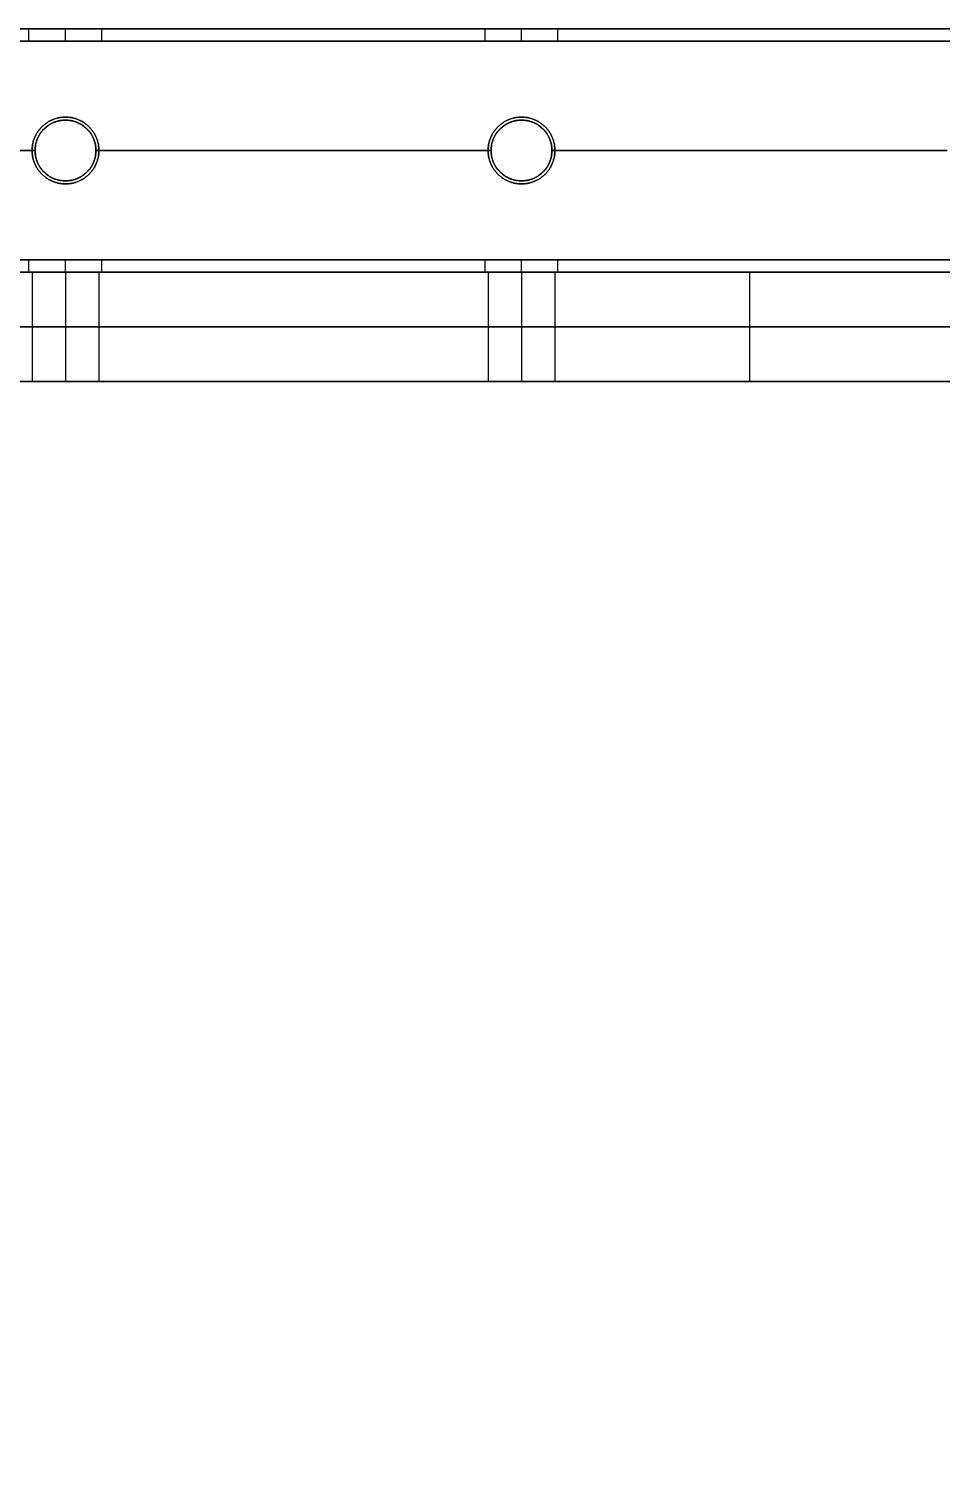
# Model space of a CAD drawing. Header units: millimetres. Extents: x -6529 to 809, y -8611 to 207.
# Drawn here: x -117.5 to 32.5, y -7533.3 to -7295 of the extents above; entities that cross this region are included whole.
import ezdxf

# ---------------------------------------------------------------- set-up
doc = ezdxf.new("R2010")
doc.units = ezdxf.units.MM
doc.header["$MEASUREMENT"] = 0
doc.layers.add('platen', color=7, linetype='Continuous', true_color=0x007f00)
doc.layers.add('staal', color=5, linetype='Continuous', true_color=0x0000ff)

# ---------------------------------------------------------------- blocks, each defined once
blk = doc.blocks.new('plaat base')
at = {"layer": 'platen'}
for p, q in [((395.5, 43.5), (395.5, 43.5, 18)), ((470.5, 43.5), (470.5, 43.5, 18)), ((390, 38), (390, 38, 18)), ((401, 38), (401, 38, 18)), ((465, 38), (465, 38, 18)), ((476, 38), (476, 38, 18)), ((395.5, 32.5), (395.5, 32.5, 18)), ((470.5, 32.5), (470.5, 32.5, 18)), ((58, -600), (1258, -600)), ((58, -600, 18), (1258, -600, 18))]:
    blk.add_line(p, q, dxfattribs=at)
for points in [[(658, 58), (508, 58), (358, 58)], [(658, 58, 18), (508, 58, 18), (358, 58, 18)], [(658, 58, 9), (508, 58, 9), (358, 58, 9)], [(508, 58), (508, 58, 9), (508, 58, 18)], [(358, -1200), (508, -1200), (658, -1200)], [(358, -1200, 18), (508, -1200, 18), (658, -1200, 18)], [(358, -1200, 9), (508, -1200, 9), (658, -1200, 9)], [(508, -1200), (508, -1200, 9), (508, -1200, 18)]]:
    blk.add_open_spline(points, degree=2, dxfattribs=at)
for points in [[(395.5, 43.5), (401, 43.5), (401, 38), (401, 32.5), (395.5, 32.5), (390, 32.5), (390, 38), (390, 43.5), (395.5, 43.5)], [(395.5, 43.5, 18), (401, 43.5, 18), (401, 38, 18), (401, 32.5, 18), (395.5, 32.5, 18), (390, 32.5, 18), (390, 38, 18), (390, 43.5, 18), (395.5, 43.5, 18)], [(470.5, 43.5), (476, 43.5), (476, 38), (476, 32.5), (470.5, 32.5), (465, 32.5), (465, 38), (465, 43.5), (470.5, 43.5)], [(470.5, 43.5, 18), (476, 43.5, 18), (476, 38, 18), (476, 32.5, 18), (470.5, 32.5, 18), (465, 32.5, 18), (465, 38, 18), (465, 43.5, 18), (470.5, 43.5, 18)]]:
    blk.add_rational_spline(points, [1, 0.707106781187, 1, 0.707106781187, 1, 0.707106781187, 1, 0.707106781187, 1], degree=2, knots=[-31.415927, -31.415927, -31.415927, -23.561945, -23.561945, -15.707963, -15.707963, -7.853982, -7.853982, 0, 0, 0], dxfattribs=at)
blk = doc.blocks.new('plaat laag')
at = {"layer": 'platen'}
for p, q in [((-2.78, -840, 638), (15.22, -840.05, 638)), ((-2.8, -845.5, 643.5), (15.2, -845.55, 643.5)), ((-2.8, -845.5, 632.5), (15.2, -845.55, 632.5)), ((-2.81, -851, 638), (15.19, -851.05, 638)), ((-3.02, -914.99, 638), (14.97, -915.05, 638)), ((-3.04, -920.49, 643.5), (14.96, -920.55, 643.5)), ((-3.04, -920.49, 632.5), (14.96, -920.55, 632.5)), ((-3.06, -925.99, 638), (14.94, -926.05, 638))]:
    blk.add_line(p, q, dxfattribs=at)
for points in [[(-0.19, -58, 300), (-2.18, -658, 300), (-4.16, -1257.99, 300)], [(17.81, -58.06, 300), (15.82, -658.06, 300), (13.84, -1258.05, 300)], [(-2.18, -658, 658), (-2.67, -808, 658), (-3.17, -957.99, 658)], [(-3.17, -957.99), (-2.67, -808), (-2.18, -658)], [(6.82, -658.03, 658), (6.33, -808.03, 658), (5.83, -958.02, 658)], [(5.83, -958.02), (6.33, -808.03), (6.82, -658.03)], [(15.82, -658.06, 658), (15.33, -808.06, 658), (14.83, -958.05, 658)], [(14.83, -958.05), (15.33, -808.06), (15.82, -658.06)], [(-2.67, -808, 658), (6.33, -808.03, 658), (15.33, -808.06, 658)], [(-2.67, -808), (6.33, -808.03), (15.33, -808.06)]]:
    blk.add_open_spline(points, degree=2, dxfattribs=at)
for points in [[(-2.8, -845.5, 643.5), (-2.78, -840, 643.5), (-2.78, -840, 638), (-2.78, -840, 632.5), (-2.8, -845.5, 632.5), (-2.81, -851, 632.5), (-2.81, -851, 638), (-2.81, -851, 643.5), (-2.8, -845.5, 643.5)], [(15.2, -845.55, 643.5), (15.22, -840.05, 643.5), (15.22, -840.05, 638), (15.22, -840.05, 632.5), (15.2, -845.55, 632.5), (15.19, -851.05, 632.5), (15.19, -851.05, 638), (15.19, -851.05, 643.5), (15.2, -845.55, 643.5)], [(-3.04, -920.49, 643.5), (-3.02, -914.99, 643.5), (-3.02, -914.99, 638), (-3.02, -914.99, 632.5), (-3.04, -920.49, 632.5), (-3.06, -925.99, 632.5), (-3.06, -925.99, 638), (-3.06, -925.99, 643.5), (-3.04, -920.49, 643.5)], [(14.96, -920.55, 643.5), (14.97, -915.05, 643.5), (14.97, -915.05, 638), (14.97, -915.05, 632.5), (14.96, -920.55, 632.5), (14.94, -926.05, 632.5), (14.94, -926.05, 638), (14.94, -926.05, 643.5), (14.96, -920.55, 643.5)]]:
    blk.add_rational_spline(points, [1, 0.707106781187, 1, 0.707106781187, 1, 0.707106781187, 1, 0.707106781187, 1], degree=2, knots=[-31.415927, -31.415927, -31.415927, -23.561945, -23.561945, -15.707963, -15.707963, -7.853982, -7.853982, 0, 0, 0], dxfattribs=at)
blk = doc.blocks.new('top plaat')
at = {"layer": 'platen'}
for p, q in [((395.5, 25.5), (395.5, 25.5, 18)), ((470.5, 25.5), (470.5, 25.5, 18)), ((390, 20), (390, 20, 18)), ((401, 20), (401, 20, 18)), ((465, 20), (465, 20, 18)), ((476, 20), (476, 20, 18)), ((395.5, 14.5), (395.5, 14.5, 18)), ((470.5, 14.5), (470.5, 14.5, 18))]:
    blk.add_line(p, q, dxfattribs=at)
for points in [[(658, 40), (349, 40), (40, 40)], [(658, 40, 18), (349, 40, 18), (40, 40, 18)], [(658, 40, 9), (349, 40, 9), (40, 40, 9)]]:
    blk.add_open_spline(points, degree=2, dxfattribs=at)
for points, knots in [([(395.5, 25.5), (401, 25.5), (401, 20), (401, 14.5), (395.5, 14.5), (390, 14.5), (390, 20), (390, 25.5), (395.5, 25.5)], [-31.415927, -31.415927, -31.415927, -23.561945, -23.561945, -15.707963, -15.707963, -7.853982, -7.853982, 0, 0, 0]), ([(395.5, 25.5, 18), (401, 25.5, 18), (401, 20, 18), (401, 14.5, 18), (395.5, 14.5, 18), (390, 14.5, 18), (390, 20, 18), (390, 25.5, 18), (395.5, 25.5, 18)], [-31.415927, -31.415927, -31.415927, -23.561945, -23.561945, -15.707963, -15.707963, -7.853982, -7.853982, 0, 0, 0]), ([(395.5, 25.5, 9), (390, 25.5, 9), (390, 20, 9), (390, 14.5, 9), (395.5, 14.5, 9), (401, 14.5, 9), (401, 20, 9), (401, 25.5, 9), (395.5, 25.5, 9)], [0, 0, 0, 7.853982, 7.853982, 15.707963, 15.707963, 23.561945, 23.561945, 31.415927, 31.415927, 31.415927]), ([(470.5, 25.5), (476, 25.5), (476, 20), (476, 14.5), (470.5, 14.5), (465, 14.5), (465, 20), (465, 25.5), (470.5, 25.5)], [-31.415927, -31.415927, -31.415927, -23.561945, -23.561945, -15.707963, -15.707963, -7.853982, -7.853982, 0, 0, 0]), ([(470.5, 25.5, 18), (476, 25.5, 18), (476, 20, 18), (476, 14.5, 18), (470.5, 14.5, 18), (465, 14.5, 18), (465, 20, 18), (465, 25.5, 18), (470.5, 25.5, 18)], [-31.415927, -31.415927, -31.415927, -23.561945, -23.561945, -15.707963, -15.707963, -7.853982, -7.853982, 0, 0, 0]), ([(470.5, 25.5, 9), (465, 25.5, 9), (465, 20, 9), (465, 14.5, 9), (470.5, 14.5, 9), (476, 14.5, 9), (476, 20, 9), (476, 25.5, 9), (470.5, 25.5, 9)], [0, 0, 0, 7.853982, 7.853982, 15.707963, 15.707963, 23.561945, 23.561945, 31.415927, 31.415927, 31.415927])]:
    blk.add_rational_spline(points, [1, 0.707106781187, 1, 0.707106781187, 1, 0.707106781187, 1, 0.707106781187, 1], degree=2, knots=knots, dxfattribs=at)

msp = doc.modelspace()

# ---------------------------------------------------------------- linework, layer by layer
at = {"layer": 'staal'}
for p, q in [((-117.47, -7297, 1972), (-117.47, -7295, 1972)), ((-117.47, -7297, 20), (-117.47, -7295, 20)), ((-117.47, -7297, 696), (-117.47, -7295, 696)), ((-111.47, -7297, 1978), (-111.47, -7295, 1978)), ((-111.47, -7297, 1966), (-111.47, -7295, 1966)), ((-111.47, -7297, 26), (-111.47, -7295, 26)), ((-111.47, -7297, 14), (-111.47, -7295, 14)), ((-111.47, -7297, 702), (-111.47, -7295, 702)), ((-111.47, -7297, 690), (-111.47, -7295, 690)), ((-105.47, -7297, 1972), (-105.47, -7295, 1972)), ((-105.47, -7297, 20), (-105.47, -7295, 20)), ((-105.47, -7297, 696), (-105.47, -7295, 696)), ((-42.47, -7297, 1972), (-42.47, -7295, 1972)), ((-42.47, -7297, 20), (-42.47, -7295, 20)), ((-42.47, -7297, 696), (-42.47, -7295, 696)), ((-36.47, -7297, 1978), (-36.47, -7295, 1978)), ((-36.47, -7297, 1966), (-36.47, -7295, 1966)), ((-36.47, -7297, 26), (-36.47, -7295, 26)), ((-36.47, -7297, 14), (-36.47, -7295, 14)), ((-36.47, -7297, 702), (-36.47, -7295, 702)), ((-36.47, -7297, 690), (-36.47, -7295, 690)), ((-30.47, -7297, 1972), (-30.47, -7295, 1972)), ((-30.47, -7297, 20), (-30.47, -7295, 20)), ((-30.47, -7297, 696), (-30.47, -7295, 696)), ((-111.47, -7310, 1990), (-111.47, -7310, 1992)), ((-111.47, -7310, 1952), (-111.47, -7310, 1954)), ((-111.47, -7310, 38), (-111.47, -7310, 40)), ((-111.47, -7310), (-111.47, -7310, 2)), ((-111.47, -7310, 714), (-111.47, -7310, 716)), ((-111.47, -7310, 676), (-111.47, -7310, 678)), ((-36.47, -7310, 1990), (-36.47, -7310, 1992)), ((-36.47, -7310, 1952), (-36.47, -7310, 1954)), ((-36.47, -7310, 38), (-36.47, -7310, 40)), ((-36.47, -7310), (-36.47, -7310, 2)), ((-36.47, -7310, 714), (-36.47, -7310, 716)), ((-36.47, -7310, 676), (-36.47, -7310, 678)), ((-116.47, -7315, 1990), (-116.47, -7315, 1992)), ((-116.47, -7315, 1952), (-116.47, -7315, 1954)), ((-116.47, -7315, 38), (-116.47, -7315, 40)), ((-116.47, -7315), (-116.47, -7315, 2)), ((-116.47, -7315, 714), (-116.47, -7315, 716)), ((-116.47, -7315, 676), (-116.47, -7315, 678)), ((-106.47, -7315, 1990), (-106.47, -7315, 1992)), ((-106.47, -7315, 1952), (-106.47, -7315, 1954)), ((-106.47, -7315, 38), (-106.47, -7315, 40)), ((-106.47, -7315), (-106.47, -7315, 2)), ((-106.47, -7315, 714), (-106.47, -7315, 716)), ((-106.47, -7315, 676), (-106.47, -7315, 678)), ((-41.47, -7315, 1990), (-41.47, -7315, 1992)), ((-41.47, -7315, 1952), (-41.47, -7315, 1954)), ((-41.47, -7315, 38), (-41.47, -7315, 40)), ((-41.47, -7315), (-41.47, -7315, 2)), ((-41.47, -7315, 714), (-41.47, -7315, 716)), ((-41.47, -7315, 676), (-41.47, -7315, 678)), ((-31.47, -7315, 1990), (-31.47, -7315, 1992)), ((-31.47, -7315, 1952), (-31.47, -7315, 1954)), ((-31.47, -7315, 38), (-31.47, -7315, 40)), ((-31.47, -7315), (-31.47, -7315, 2)), ((-31.47, -7315, 714), (-31.47, -7315, 716)), ((-31.47, -7315, 676), (-31.47, -7315, 678)), ((-111.47, -7320, 1952), (-111.47, -7320, 1954)), ((-111.47, -7320, 1990), (-111.47, -7320, 1992)), ((-111.47, -7320), (-111.47, -7320, 2)), ((-111.47, -7320, 38), (-111.47, -7320, 40)), ((-111.47, -7320, 676), (-111.47, -7320, 678)), ((-111.47, -7320, 714), (-111.47, -7320, 716)), ((-36.47, -7320, 1952), (-36.47, -7320, 1954)), ((-36.47, -7320, 1990), (-36.47, -7320, 1992)), ((-36.47, -7320), (-36.47, -7320, 2)), ((-36.47, -7320, 38), (-36.47, -7320, 40)), ((-36.47, -7320, 676), (-36.47, -7320, 678)), ((-36.47, -7320, 714), (-36.47, -7320, 716)), ((-117.47, -7335, 1972), (-117.47, -7333, 1972)), ((-117.47, -7335, 20), (-117.47, -7333, 20)), ((-117.47, -7335, 696), (-117.47, -7333, 696)), ((-111.47, -7335, 1978), (-111.47, -7333, 1978)), ((-111.47, -7335, 1966), (-111.47, -7333, 1966)), ((-111.47, -7335, 26), (-111.47, -7333, 26)), ((-111.47, -7335, 14), (-111.47, -7333, 14)), ((-111.47, -7335, 702), (-111.47, -7333, 702)), ((-111.47, -7335, 690), (-111.47, -7333, 690)), ((-105.47, -7335, 1972), (-105.47, -7333, 1972)), ((-105.47, -7335, 20), (-105.47, -7333, 20)), ((-105.47, -7335, 696), (-105.47, -7333, 696)), ((-42.47, -7335, 1972), (-42.47, -7333, 1972)), ((-42.47, -7335, 20), (-42.47, -7333, 20)), ((-42.47, -7335, 696), (-42.47, -7333, 696)), ((-36.47, -7335, 1978), (-36.47, -7333, 1978)), ((-36.47, -7335, 1966), (-36.47, -7333, 1966)), ((-36.47, -7335, 26), (-36.47, -7333, 26)), ((-36.47, -7335, 14), (-36.47, -7333, 14)), ((-36.47, -7335, 702), (-36.47, -7333, 702)), ((-36.47, -7335, 690), (-36.47, -7333, 690)), ((-30.47, -7335, 1972), (-30.47, -7333, 1972)), ((-30.47, -7335, 20), (-30.47, -7333, 20)), ((-30.47, -7335, 696), (-30.47, -7333, 696))]:
    msp.add_line(p, q, dxfattribs=at)
for points in [[(-506.97, -7295), (809.03, -7295), (809.03, -8611), (-506.97, -8611)], [(-466.97, -7335), (769.03, -7335), (769.03, -8571), (-466.97, -8571)]]:
    msp.add_lwpolyline(points, close=True, dxfattribs=at)
for centre in [(-111.47, -7315, 1952), (-111.47, -7315, 1991), (-111.47, -7315, 1953), (-111.47, -7315), (-111.47, -7315, 39), (-111.47, -7315, 1), (-111.47, -7315, 676), (-111.47, -7315, 715), (-111.47, -7315, 677), (-36.47, -7315, 1952), (-36.47, -7315, 1991), (-36.47, -7315, 1953), (-36.47, -7315), (-36.47, -7315, 39), (-36.47, -7315, 1), (-36.47, -7315, 676), (-36.47, -7315, 715), (-36.47, -7315, 677)]:
    msp.add_circle(centre, 5, dxfattribs=at)
for points in [[(-506.97, -7295, 1952), (151.03, -7295, 1952), (809.03, -7295, 1952)], [(-506.97, -7295, 1992), (151.03, -7295, 1992), (809.03, -7295, 1992)], [(809.03, -7295), (151.03, -7295), (-506.97, -7295)], [(809.03, -7295, 40), (151.03, -7295, 40), (-506.97, -7295, 40)], [(-506.97, -7295, 676), (151.03, -7295, 676), (809.03, -7295, 676)], [(-506.97, -7295, 716), (151.03, -7295, 716), (809.03, -7295, 716)], [(-180.47, -7295, 1972), (-148.97, -7295, 1972), (-117.47, -7295, 1972)], [(-117.47, -7295, 20), (-148.97, -7295, 20), (-180.47, -7295, 20)], [(-180.47, -7295, 696), (-148.97, -7295, 696), (-117.47, -7295, 696)], [(-105.47, -7295, 1972), (-73.97, -7295, 1972), (-42.47, -7295, 1972)], [(-42.47, -7295, 20), (-73.97, -7295, 20), (-105.47, -7295, 20)], [(-105.47, -7295, 696), (-73.97, -7295, 696), (-42.47, -7295, 696)], [(-30.47, -7295, 1972), (1.03, -7295, 1972), (32.53, -7295, 1972)], [(32.53, -7295, 20), (1.03, -7295, 20), (-30.47, -7295, 20)], [(-30.47, -7295, 696), (1.03, -7295, 696), (32.53, -7295, 696)], [(-504.97, -7297, 1990), (151.03, -7297, 1990), (807.03, -7297, 1990)], [(-504.97, -7297, 1954), (151.03, -7297, 1954), (807.03, -7297, 1954)], [(807.03, -7297, 38), (151.03, -7297, 38), (-504.97, -7297, 38)], [(807.03, -7297, 2), (151.03, -7297, 2), (-504.97, -7297, 2)], [(-504.97, -7297, 714), (151.03, -7297, 714), (807.03, -7297, 714)], [(-504.97, -7297, 678), (151.03, -7297, 678), (807.03, -7297, 678)], [(-180.47, -7297, 1972), (-148.97, -7297, 1972), (-117.47, -7297, 1972)], [(-180.47, -7297, 696), (-148.97, -7297, 696), (-117.47, -7297, 696)], [(-105.47, -7297, 1972), (-73.97, -7297, 1972), (-42.47, -7297, 1972)], [(-42.47, -7297, 20), (-73.97, -7297, 20), (-105.47, -7297, 20)], [(-105.47, -7297, 696), (-73.97, -7297, 696), (-42.47, -7297, 696)], [(-30.47, -7297, 1972), (1.03, -7297, 1972), (32.53, -7297, 1972)], [(32.53, -7297, 20), (1.03, -7297, 20), (-30.47, -7297, 20)], [(-30.47, -7297, 696), (1.03, -7297, 696), (32.53, -7297, 696)], [(-181.47, -7315, 1992), (-148.97, -7315, 1992), (-116.47, -7315, 1992)], [(-181.47, -7315, 1990), (-148.97, -7315, 1990), (-116.47, -7315, 1990)], [(-181.47, -7315, 1954), (-148.97, -7315, 1954), (-116.47, -7315, 1954)], [(-181.47, -7315, 1952), (-148.97, -7315, 1952), (-116.47, -7315, 1952)], [(-116.47, -7315, 40), (-148.97, -7315, 40), (-181.47, -7315, 40)], [(-116.47, -7315, 38), (-148.97, -7315, 38), (-181.47, -7315, 38)], [(-116.47, -7315, 2), (-148.97, -7315, 2), (-181.47, -7315, 2)], [(-116.47, -7315), (-148.97, -7315), (-181.47, -7315)], [(-181.47, -7315, 716), (-148.97, -7315, 716), (-116.47, -7315, 716)], [(-181.47, -7315, 714), (-148.97, -7315, 714), (-116.47, -7315, 714)], [(-181.47, -7315, 678), (-148.97, -7315, 678), (-116.47, -7315, 678)], [(-181.47, -7315, 676), (-148.97, -7315, 676), (-116.47, -7315, 676)], [(-106.47, -7315, 1992), (-73.97, -7315, 1992), (-41.47, -7315, 1992)], [(-106.47, -7315, 1990), (-73.97, -7315, 1990), (-41.47, -7315, 1990)], [(-106.47, -7315, 1954), (-73.97, -7315, 1954), (-41.47, -7315, 1954)], [(-106.47, -7315, 1952), (-73.97, -7315, 1952), (-41.47, -7315, 1952)], [(-41.47, -7315, 40), (-73.97, -7315, 40), (-106.47, -7315, 40)], [(-41.47, -7315, 38), (-73.97, -7315, 38), (-106.47, -7315, 38)], [(-41.47, -7315, 2), (-73.97, -7315, 2), (-106.47, -7315, 2)], [(-41.47, -7315), (-73.97, -7315), (-106.47, -7315)], [(-106.47, -7315, 716), (-73.97, -7315, 716), (-41.47, -7315, 716)], [(-106.47, -7315, 714), (-73.97, -7315, 714), (-41.47, -7315, 714)], [(-106.47, -7315, 678), (-73.97, -7315, 678), (-41.47, -7315, 678)], [(-106.47, -7315, 676), (-73.97, -7315, 676), (-41.47, -7315, 676)], [(-31.47, -7315, 1992), (1.03, -7315, 1992), (33.53, -7315, 1992)], [(-31.47, -7315, 1990), (1.03, -7315, 1990), (33.53, -7315, 1990)], [(-31.47, -7315, 1954), (1.03, -7315, 1954), (33.53, -7315, 1954)], [(-31.47, -7315, 1952), (1.03, -7315, 1952), (33.53, -7315, 1952)], [(33.53, -7315, 40), (1.03, -7315, 40), (-31.47, -7315, 40)], [(33.53, -7315, 38), (1.03, -7315, 38), (-31.47, -7315, 38)], [(33.53, -7315, 2), (1.03, -7315, 2), (-31.47, -7315, 2)], [(33.53, -7315), (1.03, -7315), (-31.47, -7315)], [(-31.47, -7315, 716), (1.03, -7315, 716), (33.53, -7315, 716)], [(-31.47, -7315, 714), (1.03, -7315, 714), (33.53, -7315, 714)], [(-31.47, -7315, 678), (1.03, -7315, 678), (33.53, -7315, 678)], [(-31.47, -7315, 676), (1.03, -7315, 676), (33.53, -7315, 676)], [(-468.97, -7333, 1990), (151.03, -7333, 1990), (771.03, -7333, 1990)], [(-468.97, -7333, 1954), (151.03, -7333, 1954), (771.03, -7333, 1954)], [(771.03, -7333, 38), (151.03, -7333, 38), (-468.97, -7333, 38)], [(771.03, -7333, 2), (151.03, -7333, 2), (-468.97, -7333, 2)], [(-468.97, -7333, 714), (151.03, -7333, 714), (771.03, -7333, 714)], [(-468.97, -7333, 678), (151.03, -7333, 678), (771.03, -7333, 678)], [(-180.47, -7333, 1972), (-148.97, -7333, 1972), (-117.47, -7333, 1972)], [(-117.47, -7333, 20), (-148.97, -7333, 20), (-180.47, -7333, 20)], [(-180.47, -7333, 696), (-148.97, -7333, 696), (-117.47, -7333, 696)], [(-105.47, -7333, 1972), (-73.97, -7333, 1972), (-42.47, -7333, 1972)], [(-42.47, -7333, 20), (-73.97, -7333, 20), (-105.47, -7333, 20)], [(-105.47, -7333, 696), (-73.97, -7333, 696), (-42.47, -7333, 696)], [(-30.47, -7333, 1972), (1.03, -7333, 1972), (32.53, -7333, 1972)], [(32.53, -7333, 20), (1.03, -7333, 20), (-30.47, -7333, 20)], [(-30.47, -7333, 696), (1.03, -7333, 696), (32.53, -7333, 696)], [(-466.97, -7335, 1952), (151.03, -7335, 1952), (769.03, -7335, 1952)], [(-466.97, -7335, 1992), (151.03, -7335, 1992), (769.03, -7335, 1992)], [(769.03, -7335), (151.03, -7335), (-466.97, -7335)], [(769.03, -7335, 40), (151.03, -7335, 40), (-466.97, -7335, 40)], [(-466.97, -7335, 676), (151.03, -7335, 676), (769.03, -7335, 676)], [(-466.97, -7335, 716), (151.03, -7335, 716), (769.03, -7335, 716)], [(-180.47, -7335, 1972), (-148.97, -7335, 1972), (-117.47, -7335, 1972)], [(-117.47, -7335, 20), (-148.97, -7335, 20), (-180.47, -7335, 20)], [(-180.47, -7335, 696), (-148.97, -7335, 696), (-117.47, -7335, 696)], [(-105.47, -7335, 1972), (-73.97, -7335, 1972), (-42.47, -7335, 1972)], [(-42.47, -7335, 20), (-73.97, -7335, 20), (-105.47, -7335, 20)], [(-105.47, -7335, 696), (-73.97, -7335, 696), (-42.47, -7335, 696)], [(-30.47, -7335, 1972), (1.03, -7335, 1972), (32.53, -7335, 1972)], [(32.53, -7335, 20), (1.03, -7335, 20), (-30.47, -7335, 20)], [(-30.47, -7335, 696), (1.03, -7335, 696), (32.53, -7335, 696)]]:
    msp.add_open_spline(points, degree=2, dxfattribs=at)
for points, weights, knots in [([(-111.47, -7295, 1978), (-105.47, -7295, 1978), (-105.47, -7295, 1972), (-105.47, -7295, 1966), (-111.47, -7295, 1966), (-117.47, -7295, 1966), (-117.47, -7295, 1972), (-117.47, -7295, 1978), (-111.47, -7295, 1978)], [0.999999860338, 0.707106851018, 1, 0.707106781187, 1, 0.707106781187, 1, 0.707106851018, 0.999999860338], [-31.415927, -31.415927, -31.415927, -23.561946, -23.561946, -15.707963, -15.707963, -7.853981, -7.853981, 0, 0, 0]), ([(-111.47, -7295, 26), (-117.47, -7295, 26), (-117.47, -7295, 20), (-117.47, -7295, 14), (-111.47, -7295, 14), (-105.47, -7295, 14), (-105.47, -7295, 20), (-105.47, -7295, 26), (-111.47, -7295, 26)], [1, 0.707106781187, 1, 0.707106781187, 1, 0.707106781187, 1, 0.707106781187, 1], [-31.415927, -31.415927, -31.415927, -23.561945, -23.561945, -15.707963, -15.707963, -7.853982, -7.853982, 0, 0, 0]), ([(-111.47, -7295, 702), (-105.47, -7295, 702), (-105.47, -7295, 696), (-105.47, -7295, 690), (-111.47, -7295, 690), (-117.47, -7295, 690), (-117.47, -7295, 696), (-117.47, -7295, 702), (-111.47, -7295, 702)], [0.999999860338, 0.707106851018, 1, 0.707106781187, 1, 0.707106781187, 1, 0.707106851018, 0.999999860338], [-31.415927, -31.415927, -31.415927, -23.561946, -23.561946, -15.707963, -15.707963, -7.853981, -7.853981, 0, 0, 0]), ([(-36.47, -7295, 1978), (-30.47, -7295, 1978), (-30.47, -7295, 1972), (-30.47, -7295, 1966), (-36.47, -7295, 1966), (-42.47, -7295, 1966), (-42.47, -7295, 1972), (-42.47, -7295, 1978), (-36.47, -7295, 1978)], [1, 0.707106781187, 1, 0.707106781187, 1, 0.707106781187, 1, 0.707106781187, 1], [-31.415927, -31.415927, -31.415927, -23.561945, -23.561945, -15.707963, -15.707963, -7.853982, -7.853982, 0, 0, 0]), ([(-36.47, -7295, 26), (-42.47, -7295, 26), (-42.47, -7295, 20), (-42.47, -7295, 14), (-36.47, -7295, 14), (-30.47, -7295, 14), (-30.47, -7295, 20), (-30.47, -7295, 26), (-36.47, -7295, 26)], [0.999999860338, 0.707106851018, 1, 0.707106781187, 1, 0.707106781187, 1, 0.707106851018, 0.999999860338], [-31.415927, -31.415927, -31.415927, -23.561946, -23.561946, -15.707963, -15.707963, -7.853981, -7.853981, 0, 0, 0]), ([(-36.47, -7295, 702), (-30.47, -7295, 702), (-30.47, -7295, 696), (-30.47, -7295, 690), (-36.47, -7295, 690), (-42.47, -7295, 690), (-42.47, -7295, 696), (-42.47, -7295, 702), (-36.47, -7295, 702)], [1, 0.707106781187, 1, 0.707106781187, 1, 0.707106781187, 1, 0.707106781187, 1], [-31.415927, -31.415927, -31.415927, -23.561945, -23.561945, -15.707963, -15.707963, -7.853982, -7.853982, 0, 0, 0]), ([(-111.47, -7297, 1978), (-117.47, -7297, 1978), (-117.47, -7297, 1972), (-117.47, -7297, 1966), (-111.47, -7297, 1966), (-105.47, -7297, 1966), (-105.47, -7297, 1972), (-105.47, -7297, 1978), (-111.47, -7297, 1978)], [1, 0.707106781187, 1, 0.707106781187, 1, 0.707106781187, 1, 0.707106781187, 1], [0, 0, 0, 7.853982, 7.853982, 15.707963, 15.707963, 23.561945, 23.561945, 31.415927, 31.415927, 31.415927]), ([(-111.47, -7297, 26), (-105.47, -7297, 26), (-105.47, -7297, 20), (-105.47, -7297, 14), (-111.47, -7297, 14), (-117.47, -7297, 14), (-117.47, -7297, 20), (-117.47, -7297, 26), (-111.47, -7297, 26)], [1, 0.707106781187, 1, 0.707106781187, 1, 0.707106781187, 1, 0.707106781187, 1], [0, 0, 0, 7.853982, 7.853982, 15.707963, 15.707963, 23.561945, 23.561945, 31.415927, 31.415927, 31.415927]), ([(-111.47, -7297, 702), (-117.47, -7297, 702), (-117.47, -7297, 696), (-117.47, -7297, 690), (-111.47, -7297, 690), (-105.47, -7297, 690), (-105.47, -7297, 696), (-105.47, -7297, 702), (-111.47, -7297, 702)], [1, 0.707106781187, 1, 0.707106781187, 1, 0.707106781187, 1, 0.707106781187, 1], [0, 0, 0, 7.853982, 7.853982, 15.707963, 15.707963, 23.561945, 23.561945, 31.415927, 31.415927, 31.415927]), ([(-36.47, -7297, 1978), (-42.47, -7297, 1978), (-42.47, -7297, 1972), (-42.47, -7297, 1966), (-36.47, -7297, 1966), (-30.47, -7297, 1966), (-30.47, -7297, 1972), (-30.47, -7297, 1978), (-36.47, -7297, 1978)], [1, 0.707106781187, 1, 0.707106781187, 1, 0.707106781187, 1, 0.707106781187, 1], [0, 0, 0, 7.853982, 7.853982, 15.707963, 15.707963, 23.561945, 23.561945, 31.415927, 31.415927, 31.415927]), ([(-36.47, -7297, 26), (-30.47, -7297, 26), (-30.47, -7297, 20), (-30.47, -7297, 14), (-36.47, -7297, 14), (-42.47, -7297, 14), (-42.47, -7297, 20), (-42.47, -7297, 26), (-36.47, -7297, 26)], [1, 0.707106781187, 1, 0.707106781187, 1, 0.707106781187, 1, 0.707106781187, 1], [0, 0, 0, 7.853982, 7.853982, 15.707963, 15.707963, 23.561945, 23.561945, 31.415927, 31.415927, 31.415927]), ([(-36.47, -7297, 702), (-42.47, -7297, 702), (-42.47, -7297, 696), (-42.47, -7297, 690), (-36.47, -7297, 690), (-30.47, -7297, 690), (-30.47, -7297, 696), (-30.47, -7297, 702), (-36.47, -7297, 702)], [1, 0.707106781187, 1, 0.707106781187, 1, 0.707106781187, 1, 0.707106781187, 1], [0, 0, 0, 7.853982, 7.853982, 15.707963, 15.707963, 23.561945, 23.561945, 31.415927, 31.415927, 31.415927]), ([(-111.47, -7320, 1992), (-106.47, -7320, 1992), (-106.47, -7315, 1992), (-106.47, -7310, 1992), (-111.47, -7310, 1992), (-116.47, -7310, 1992), (-116.47, -7315, 1992), (-116.47, -7320, 1992), (-111.47, -7320, 1992)], [1, 0.707106781187, 1, 0.707106781187, 1, 0.707106781187, 1, 0.707106781187, 1], [-31.415927, -31.415927, -31.415927, -23.561945, -23.561945, -15.707963, -15.707963, -7.853982, -7.853982, 0, 0, 0]), ([(-111.47, -7320, 1990), (-116.47, -7320, 1990), (-116.47, -7315, 1990), (-116.47, -7310, 1990), (-111.47, -7310, 1990), (-106.47, -7310, 1990), (-106.47, -7315, 1990), (-106.47, -7320, 1990), (-111.47, -7320, 1990)], [1, 0.707106781187, 1, 0.707106781187, 1, 0.707106781187, 1, 0.707106781187, 1], [0, 0, 0, 7.853982, 7.853982, 15.707963, 15.707963, 23.561945, 23.561945, 31.415927, 31.415927, 31.415927]), ([(-111.47, -7320, 1954), (-106.47, -7320, 1954), (-106.47, -7315, 1954), (-106.47, -7310, 1954), (-111.47, -7310, 1954), (-116.47, -7310, 1954), (-116.47, -7315, 1954), (-116.47, -7320, 1954), (-111.47, -7320, 1954)], [1, 0.707106781187, 1, 0.707106781187, 1, 0.707106781187, 1, 0.707106781187, 1], [-31.415927, -31.415927, -31.415927, -23.561945, -23.561945, -15.707963, -15.707963, -7.853982, -7.853982, 0, 0, 0]), ([(-111.47, -7320, 40), (-116.47, -7320, 40), (-116.47, -7315, 40), (-116.47, -7310, 40), (-111.47, -7310, 40), (-106.47, -7310, 40), (-106.47, -7315, 40), (-106.47, -7320, 40), (-111.47, -7320, 40)], [1, 0.707106781187, 1, 0.707106781187, 1, 0.707106781187, 1, 0.707106781187, 1], [-31.415927, -31.415927, -31.415927, -23.561945, -23.561945, -15.707963, -15.707963, -7.853982, -7.853982, 0, 0, 0]), ([(-111.47, -7320, 38), (-106.47, -7320, 38), (-106.47, -7315, 38), (-106.47, -7310, 38), (-111.47, -7310, 38), (-116.47, -7310, 38), (-116.47, -7315, 38), (-116.47, -7320, 38), (-111.47, -7320, 38)], [1, 0.707106781187, 1, 0.707106781187, 1, 0.707106781187, 1, 0.707106781187, 1], [0, 0, 0, 7.853982, 7.853982, 15.707963, 15.707963, 23.561945, 23.561945, 31.415927, 31.415927, 31.415927]), ([(-111.47, -7320, 2), (-116.47, -7320, 2), (-116.47, -7315, 2), (-116.47, -7310, 2), (-111.47, -7310, 2), (-106.47, -7310, 2), (-106.47, -7315, 2), (-106.47, -7320, 2), (-111.47, -7320, 2)], [1, 0.707106781187, 1, 0.707106781187, 1, 0.707106781187, 1, 0.707106781187, 1], [-31.415927, -31.415927, -31.415927, -23.561945, -23.561945, -15.707963, -15.707963, -7.853982, -7.853982, 0, 0, 0]), ([(-111.47, -7320, 716), (-106.47, -7320, 716), (-106.47, -7315, 716), (-106.47, -7310, 716), (-111.47, -7310, 716), (-116.47, -7310, 716), (-116.47, -7315, 716), (-116.47, -7320, 716), (-111.47, -7320, 716)], [1, 0.707106781187, 1, 0.707106781187, 1, 0.707106781187, 1, 0.707106781187, 1], [-31.415927, -31.415927, -31.415927, -23.561945, -23.561945, -15.707963, -15.707963, -7.853982, -7.853982, 0, 0, 0]), ([(-111.47, -7320, 714), (-116.47, -7320, 714), (-116.47, -7315, 714), (-116.47, -7310, 714), (-111.47, -7310, 714), (-106.47, -7310, 714), (-106.47, -7315, 714), (-106.47, -7320, 714), (-111.47, -7320, 714)], [1, 0.707106781187, 1, 0.707106781187, 1, 0.707106781187, 1, 0.707106781187, 1], [0, 0, 0, 7.853982, 7.853982, 15.707963, 15.707963, 23.561945, 23.561945, 31.415927, 31.415927, 31.415927]), ([(-111.47, -7320, 678), (-106.47, -7320, 678), (-106.47, -7315, 678), (-106.47, -7310, 678), (-111.47, -7310, 678), (-116.47, -7310, 678), (-116.47, -7315, 678), (-116.47, -7320, 678), (-111.47, -7320, 678)], [1, 0.707106781187, 1, 0.707106781187, 1, 0.707106781187, 1, 0.707106781187, 1], [-31.415927, -31.415927, -31.415927, -23.561945, -23.561945, -15.707963, -15.707963, -7.853982, -7.853982, 0, 0, 0]), ([(-36.47, -7320, 1992), (-31.47, -7320, 1992), (-31.47, -7315, 1992), (-31.47, -7310, 1992), (-36.47, -7310, 1992), (-41.47, -7310, 1992), (-41.47, -7315, 1992), (-41.47, -7320, 1992), (-36.47, -7320, 1992)], [1, 0.707106781187, 1, 0.707106781187, 1, 0.707106781187, 1, 0.707106781187, 1], [-31.415927, -31.415927, -31.415927, -23.561945, -23.561945, -15.707963, -15.707963, -7.853982, -7.853982, 0, 0, 0]), ([(-36.47, -7320, 1990), (-41.47, -7320, 1990), (-41.47, -7315, 1990), (-41.47, -7310, 1990), (-36.47, -7310, 1990), (-31.47, -7310, 1990), (-31.47, -7315, 1990), (-31.47, -7320, 1990), (-36.47, -7320, 1990)], [1, 0.707106781187, 1, 0.707106781187, 1, 0.707106781187, 1, 0.707106781187, 1], [0, 0, 0, 7.853982, 7.853982, 15.707963, 15.707963, 23.561945, 23.561945, 31.415927, 31.415927, 31.415927]), ([(-36.47, -7320, 1954), (-31.47, -7320, 1954), (-31.47, -7315, 1954), (-31.47, -7310, 1954), (-36.47, -7310, 1954), (-41.47, -7310, 1954), (-41.47, -7315, 1954), (-41.47, -7320, 1954), (-36.47, -7320, 1954)], [1, 0.707106781187, 1, 0.707106781187, 1, 0.707106781187, 1, 0.707106781187, 1], [-31.415927, -31.415927, -31.415927, -23.561945, -23.561945, -15.707963, -15.707963, -7.853982, -7.853982, 0, 0, 0]), ([(-36.47, -7320, 40), (-41.47, -7320, 40), (-41.47, -7315, 40), (-41.47, -7310, 40), (-36.47, -7310, 40), (-31.47, -7310, 40), (-31.47, -7315, 40), (-31.47, -7320, 40), (-36.47, -7320, 40)], [1, 0.707106781187, 1, 0.707106781187, 1, 0.707106781187, 1, 0.707106781187, 1], [-31.415927, -31.415927, -31.415927, -23.561945, -23.561945, -15.707963, -15.707963, -7.853982, -7.853982, 0, 0, 0]), ([(-36.47, -7320, 38), (-31.47, -7320, 38), (-31.47, -7315, 38), (-31.47, -7310, 38), (-36.47, -7310, 38), (-41.47, -7310, 38), (-41.47, -7315, 38), (-41.47, -7320, 38), (-36.47, -7320, 38)], [1, 0.707106781187, 1, 0.707106781187, 1, 0.707106781187, 1, 0.707106781187, 1], [0, 0, 0, 7.853982, 7.853982, 15.707963, 15.707963, 23.561945, 23.561945, 31.415927, 31.415927, 31.415927]), ([(-36.47, -7320, 2), (-41.47, -7320, 2), (-41.47, -7315, 2), (-41.47, -7310, 2), (-36.47, -7310, 2), (-31.47, -7310, 2), (-31.47, -7315, 2), (-31.47, -7320, 2), (-36.47, -7320, 2)], [1, 0.707106781187, 1, 0.707106781187, 1, 0.707106781187, 1, 0.707106781187, 1], [-31.415927, -31.415927, -31.415927, -23.561945, -23.561945, -15.707963, -15.707963, -7.853982, -7.853982, 0, 0, 0]), ([(-36.47, -7320, 716), (-31.47, -7320, 716), (-31.47, -7315, 716), (-31.47, -7310, 716), (-36.47, -7310, 716), (-41.47, -7310, 716), (-41.47, -7315, 716), (-41.47, -7320, 716), (-36.47, -7320, 716)], [1, 0.707106781187, 1, 0.707106781187, 1, 0.707106781187, 1, 0.707106781187, 1], [-31.415927, -31.415927, -31.415927, -23.561945, -23.561945, -15.707963, -15.707963, -7.853982, -7.853982, 0, 0, 0]), ([(-36.47, -7320, 714), (-41.47, -7320, 714), (-41.47, -7315, 714), (-41.47, -7310, 714), (-36.47, -7310, 714), (-31.47, -7310, 714), (-31.47, -7315, 714), (-31.47, -7320, 714), (-36.47, -7320, 714)], [1, 0.707106781187, 1, 0.707106781187, 1, 0.707106781187, 1, 0.707106781187, 1], [0, 0, 0, 7.853982, 7.853982, 15.707963, 15.707963, 23.561945, 23.561945, 31.415927, 31.415927, 31.415927]), ([(-36.47, -7320, 678), (-31.47, -7320, 678), (-31.47, -7315, 678), (-31.47, -7310, 678), (-36.47, -7310, 678), (-41.47, -7310, 678), (-41.47, -7315, 678), (-41.47, -7320, 678), (-36.47, -7320, 678)], [1, 0.707106781187, 1, 0.707106781187, 1, 0.707106781187, 1, 0.707106781187, 1], [-31.415927, -31.415927, -31.415927, -23.561945, -23.561945, -15.707963, -15.707963, -7.853982, -7.853982, 0, 0, 0]), ([(-111.47, -7333, 1978), (-105.47, -7333, 1978), (-105.47, -7333, 1972), (-105.47, -7333, 1966), (-111.47, -7333, 1966), (-117.47, -7333, 1966), (-117.47, -7333, 1972), (-117.47, -7333, 1978), (-111.47, -7333, 1978)], [1, 0.707106781187, 1, 0.707106781187, 1, 0.707106781187, 1, 0.707106781187, 1], [-31.415927, -31.415927, -31.415927, -23.561945, -23.561945, -15.707963, -15.707963, -7.853982, -7.853982, 0, 0, 0]), ([(-111.47, -7333, 26), (-117.47, -7333, 26), (-117.47, -7333, 20), (-117.47, -7333, 14), (-111.47, -7333, 14), (-105.47, -7333, 14), (-105.47, -7333, 20), (-105.47, -7333, 26), (-111.47, -7333, 26)], [1, 0.707106781187, 1, 0.707106781187, 1, 0.707106781187, 1, 0.707106781187, 1], [-31.415927, -31.415927, -31.415927, -23.561945, -23.561945, -15.707963, -15.707963, -7.853982, -7.853982, 0, 0, 0]), ([(-111.47, -7333, 702), (-105.47, -7333, 702), (-105.47, -7333, 696), (-105.47, -7333, 690), (-111.47, -7333, 690), (-117.47, -7333, 690), (-117.47, -7333, 696), (-117.47, -7333, 702), (-111.47, -7333, 702)], [1, 0.707106781187, 1, 0.707106781187, 1, 0.707106781187, 1, 0.707106781187, 1], [-31.415927, -31.415927, -31.415927, -23.561945, -23.561945, -15.707963, -15.707963, -7.853982, -7.853982, 0, 0, 0]), ([(-36.47, -7333, 1978), (-30.47, -7333, 1978), (-30.47, -7333, 1972), (-30.47, -7333, 1966), (-36.47, -7333, 1966), (-42.47, -7333, 1966), (-42.47, -7333, 1972), (-42.47, -7333, 1978), (-36.47, -7333, 1978)], [0.999999860338, 0.707106851018, 1, 0.707106781187, 1, 0.707106781187, 1, 0.707106851018, 0.999999860338], [-31.415927, -31.415927, -31.415927, -23.561946, -23.561946, -15.707963, -15.707963, -7.853981, -7.853981, 0, 0, 0]), ([(-36.47, -7333, 26), (-42.47, -7333, 26), (-42.47, -7333, 20), (-42.47, -7333, 14), (-36.47, -7333, 14), (-30.47, -7333, 14), (-30.47, -7333, 20), (-30.47, -7333, 26), (-36.47, -7333, 26)], [1, 0.707106781187, 1, 0.707106781187, 1, 0.707106781187, 1, 0.707106781187, 1], [-31.415927, -31.415927, -31.415927, -23.561945, -23.561945, -15.707963, -15.707963, -7.853982, -7.853982, 0, 0, 0]), ([(-36.47, -7333, 702), (-30.47, -7333, 702), (-30.47, -7333, 696), (-30.47, -7333, 690), (-36.47, -7333, 690), (-42.47, -7333, 690), (-42.47, -7333, 696), (-42.47, -7333, 702), (-36.47, -7333, 702)], [0.999999860338, 0.707106851018, 1, 0.707106781187, 1, 0.707106781187, 1, 0.707106851018, 0.999999860338], [-31.415927, -31.415927, -31.415927, -23.561946, -23.561946, -15.707963, -15.707963, -7.853981, -7.853981, 0, 0, 0]), ([(-111.47, -7335, 1978), (-117.47, -7335, 1978), (-117.47, -7335, 1972), (-117.47, -7335, 1966), (-111.47, -7335, 1966), (-105.47, -7335, 1966), (-105.47, -7335, 1972), (-105.47, -7335, 1978), (-111.47, -7335, 1978)], [1, 0.707106781187, 1, 0.707106781187, 1, 0.707106781187, 1, 0.707106781187, 1], [0, 0, 0, 7.853982, 7.853982, 15.707963, 15.707963, 23.561945, 23.561945, 31.415927, 31.415927, 31.415927]), ([(-111.47, -7335, 26), (-105.47, -7335, 26), (-105.47, -7335, 20), (-105.47, -7335, 14), (-111.47, -7335, 14), (-117.47, -7335, 14), (-117.47, -7335, 20), (-117.47, -7335, 26), (-111.47, -7335, 26)], [1, 0.707106781187, 1, 0.707106781187, 1, 0.707106781187, 1, 0.707106781187, 1], [0, 0, 0, 7.853982, 7.853982, 15.707963, 15.707963, 23.561945, 23.561945, 31.415927, 31.415927, 31.415927]), ([(-111.47, -7335, 702), (-117.47, -7335, 702), (-117.47, -7335, 696), (-117.47, -7335, 690), (-111.47, -7335, 690), (-105.47, -7335, 690), (-105.47, -7335, 696), (-105.47, -7335, 702), (-111.47, -7335, 702)], [1, 0.707106781187, 1, 0.707106781187, 1, 0.707106781187, 1, 0.707106781187, 1], [0, 0, 0, 7.853982, 7.853982, 15.707963, 15.707963, 23.561945, 23.561945, 31.415927, 31.415927, 31.415927]), ([(-36.47, -7335, 1978), (-42.47, -7335, 1978), (-42.47, -7335, 1972), (-42.47, -7335, 1966), (-36.47, -7335, 1966), (-30.47, -7335, 1966), (-30.47, -7335, 1972), (-30.47, -7335, 1978), (-36.47, -7335, 1978)], [0.999999860338, 0.707106851018, 1, 0.707106781187, 1, 0.707106781187, 1, 0.707106851018, 0.999999860338], [0, 0, 0, 7.853981, 7.853981, 15.707963, 15.707963, 23.561946, 23.561946, 31.415927, 31.415927, 31.415927]), ([(-36.47, -7335, 26), (-30.47, -7335, 26), (-30.47, -7335, 20), (-30.47, -7335, 14), (-36.47, -7335, 14), (-42.47, -7335, 14), (-42.47, -7335, 20), (-42.47, -7335, 26), (-36.47, -7335, 26)], [0.999999860338, 0.707106851018, 1, 0.707106781187, 1, 0.707106781187, 1, 0.707106851018, 0.999999860338], [0, 0, 0, 7.853981, 7.853981, 15.707963, 15.707963, 23.561946, 23.561946, 31.415927, 31.415927, 31.415927]), ([(-36.47, -7335, 702), (-42.47, -7335, 702), (-42.47, -7335, 696), (-42.47, -7335, 690), (-36.47, -7335, 690), (-30.47, -7335, 690), (-30.47, -7335, 696), (-30.47, -7335, 702), (-36.47, -7335, 702)], [0.999999860338, 0.707106851018, 1, 0.707106781187, 1, 0.707106781187, 1, 0.707106851018, 0.999999860338], [0, 0, 0, 7.853981, 7.853981, 15.707963, 15.707963, 23.561946, 23.561946, 31.415927, 31.415927, 31.415927]), ([(38.53, -7335, 26), (44.53, -7335, 26), (44.53, -7335, 20), (44.53, -7335, 14), (38.53, -7335, 14), (32.53, -7335, 14), (32.53, -7335, 20), (32.53, -7335, 26), (38.53, -7335, 26)], [0.999999860338, 0.707106851018, 1, 0.707106781187, 1, 0.707106781187, 1, 0.707106851018, 0.999999860338], [0, 0, 0, 7.853981, 7.853981, 15.707963, 15.707963, 23.561946, 23.561946, 31.415927, 31.415927, 31.415927])]:
    msp.add_rational_spline(points, weights, degree=2, knots=knots, dxfattribs=at)

# ---------------------------------------------------------------- block references
at = {"layer": 'platen'}
for name, p in [('top plaat', (-506.97, -7335, 1992)), ('plaat base', (-506.97, -7353, 40))]:
    msp.add_blockref(name, p, dxfattribs=at)
at = {"layer": 'platen', "rotation": 270.1894193054011}
msp.add_blockref('plaat laag', (809.03, -7335, 58), dxfattribs=at)
at = {"layer": 'platen', "extrusion": (0, -1, 0)}
msp.add_blockref('plaat base', (-506.97, 1934, 7335), dxfattribs=at)

doc.saveas('drawing.dxf')
